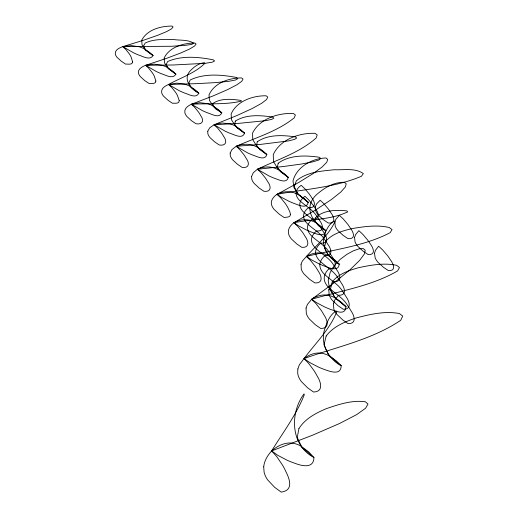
<?xml version="1.0" encoding="UTF-8"?>
<svg xmlns="http://www.w3.org/2000/svg" width="518" height="518" viewBox="0 0 518 518"><rect width="100%" height="100%" fill="white"/><g stroke="black" fill="none" stroke-linecap="round" stroke-linejoin="round"><path stroke-width="0.78" d="M263.714 466.886L264.096 472.105A20.26 13.733 39.7 0 0 267.573 479.797L274.579 487.27L281.203 492.1C293.298 490.481 290.132 480.069 286.014 471.866A71.096 50.492 38.2 0 0 282.556 465.19L276.703 456.526L271.62 450.925C282.945 432.536 296.296 414.95 304.286 394.755L304.014 393.881C289.633 413.092 290.488 445.376 313.947 457.485C313.766 469.004 301.839 466.019 294.464 463.131A64.562 41.33 37.2 0 1 287.335 460.334L277.862 455.374L271.62 450.925C267.631 455.393 264.225 460.78 263.714 466.886M315.248 218.052L315.235 221.523L318.499 225.699L325.757 230.594C324.786 238.138 315.501 233.501 311.182 231.986A48.724 24.482 31.1 0 1 305.808 229.681L298.659 225.906L293.92 222.727C290.345 225.252 287.173 229.675 288.701 234.233A14.97 7.912 31.7 0 0 291.414 238.973L296.73 243.92L301.716 247.319C309.835 248.051 308.709 241.2 304.985 236.208A52.415 28.464 30.5 0 0 302.311 232.032L297.811 226.463L293.92 222.727L316.466 209.44L331.514 199.449L340.714 192.126L345.312 187.017L346.251 183.819L344.347 182.297C333.683 181.98 323.841 188.112 316.161 195.014C303.056 207.653 312.49 222.921 325.757 230.594L321.717 226.813L315.74 222.662A14.705 7.621 31.8 0 0 309.809 220.292C304.448 218.894 298.692 220.027 293.92 222.727C311.661 219.172 331.242 219.755 347.733 211.856L346.795 210.884C336.24 209.758 323.038 209.926 315.248 218.052M251.573 176.521L251.8 179.228A14.232 7.226 29.6 0 0 254.241 183.521L259.207 188.092L263.927 191.284C271.277 192.301 271.477 186.59 267.664 181.585A49.877 25.894 28.5 0 0 265.235 177.791L261.085 172.688L257.452 169.237L253.296 172.721L251.573 176.521M179.254 100.686C179.241 104.202 174.741 102.946 172.481 103.27L168.085 100.324L163.597 96.206A13.526 6.475 26 0 1 161.642 92.469C160.93 88.319 165.307 85.839 168.544 84.479C180.64 77.719 194.897 73.278 204.85 63.351L204.299 62.684C198.517 63.377 193.486 67.178 189.711 71.432C182.854 79.63 191.103 89.51 198.847 93.208C195.972 99.035 188.487 94.069 184.194 92.89A44.276 20.215 26.2 0 1 179.234 90.695L168.544 84.479L176.878 83.133L184.648 84.143A13.293 6.268 26.3 0 1 190.158 86.428L195.435 90.048L198.847 93.208L191.291 87.639L188.733 83.249L190.242 79.947C204.37 73.187 221.341 74.644 236.37 77.441L237.846 78.665L235.606 79.986L228.742 81.313L216.194 82.569L196.672 83.657L168.544 84.479L171.821 87.587L175.414 92.1A47.526 23.064 24.9 0 1 177.415 95.422L179.254 100.686M290.443 214.335C290.559 217.702 286.357 216.977 284.155 217.508L279.325 214.225L274.197 209.492A14.549 7.517 30.6 0 1 271.626 204.999C270.202 200.615 273.543 196.555 277.026 194.328L298.705 182.478L313.241 173.524L322.196 166.925L326.722 162.296L327.732 159.382L325.984 157.977C312.224 158.275 296.516 166.867 292.994 180.931L293.959 187.684L298.782 194.897L308.255 202.344C306.954 209.531 298.057 204.733 293.842 203.354A47.429 23.31 30.2 0 1 288.591 201.088L281.624 197.403L277.026 194.328C281.831 191.88 287.496 190.961 292.754 192.372A14.297 7.252 30.7 0 1 298.549 194.71L304.357 198.724L308.255 202.344L297.766 193.784L294.25 186.609L296.361 180.801C306.837 171.995 321.257 171.082 334.311 169.742C343.81 170.176 355.134 167.709 363.338 173.556L361.415 176.282C334.77 187.535 305.186 189.051 277.026 194.328L280.775 197.908L285.088 203.211A50.952 26.988 29.5 0 1 287.639 207.181L289.853 211.804L290.443 214.335M374.527 253.276L375.155 257.789A14.659 7.356 34.1 0 0 378.146 262.484L383.521 267.333L388.429 270.649C396.633 271.076 393.408 263.727 390.183 259.499A51.178 26.496 33.3 0 0 387.289 255.368L382.582 249.87L378.632 246.199L375.408 250.375L374.527 253.276M230.16 153.114L230.309 155.685A13.992 6.993 28.6 0 0 232.621 159.816L237.451 164.251L242.074 167.372C249.087 168.473 249.967 163.293 246.095 158.21A49.068 25.026 27.5 0 0 243.784 154.552L239.782 149.624L236.247 146.277L231.993 149.527L230.16 153.114M155.886 81.054C155.678 84.505 151.237 83.113 148.97 83.437L144.639 80.53L140.255 76.502A13.423 6.326 25.3 0 1 138.403 72.883C137.872 68.739 142.424 66.563 145.636 65.307L166.44 58.385L180.704 53.017L189.756 48.945L194.606 45.998L196.089 44.062L194.897 43.033C183.501 43 169.47 47.002 164.167 57.971L164.478 62.866L168.149 68.298L175.9 74.158C172.747 79.746 165.482 74.825 161.13 73.634A43.946 19.781 25.5 0 1 156.203 71.445L145.636 65.307L154.086 64.135L161.881 65.229A13.19 6.132 25.6 0 1 167.359 67.515L172.565 71.07L175.9 74.158L168.557 68.797L166.123 64.614L167.677 61.519C181.805 55.335 198.388 56.954 213.196 59.797L214.588 60.962L212.296 62.166L205.413 63.3L173.511 64.983L145.636 65.307L148.834 68.344L152.305 72.74A47.196 22.514 24.1 0 1 154.215 75.965L155.886 81.054M354.558 237.509L355.063 241.9A14.504 7.284 33.3 0 0 357.957 246.497L363.241 251.275L368.097 254.552C376.146 255.121 373.497 248.044 370.169 243.732A50.673 26.204 32.5 0 0 367.366 239.685L362.768 234.291L358.883 230.678L355.523 234.699L354.558 237.509M213.099 103.322L212.93 105.743L215.624 108.897L221.795 112.827C219.211 118.907 211.493 113.921 207.245 112.736A44.665 20.681 26.9 0 1 202.247 110.535L191.433 104.241C188.163 105.717 183.974 108.502 184.855 112.671A13.656 6.63 26.9 0 0 186.927 116.524L191.518 120.733L195.985 123.737C202.35 124.929 204.578 120.804 200.608 115.482A47.934 23.653 25.7 0 0 198.511 112.063L194.787 107.42L191.433 104.241L212.995 95.966L227.661 89.595L236.868 84.803L241.705 81.358L243.039 79.105L241.615 77.933C229.286 77.829 214.219 82.854 209.013 94.936L209.44 100.395L213.442 106.404L221.795 112.827L218.298 109.596L212.937 105.925A13.423 6.417 27.1 0 0 207.394 103.626L199.657 102.7L191.433 104.241C208.035 103.244 225.246 104.999 241.505 101.101L240.922 100.414C231.844 99.119 221.037 97.973 213.099 103.322M207.77 131.183L207.841 133.65A13.805 6.799 27.7 0 0 210.03 137.633L214.743 141.951L219.282 145.008C225.965 146.167 227.525 141.518 223.601 136.318A48.433 24.294 26.6 0 0 221.393 132.789L217.541 128.011L214.096 124.754L209.725 127.791L207.77 131.183M333.391 303.742L333.825 309.026A16.11 8.903 34.8 0 0 336.927 314.426L342.728 319.917L348.09 323.614C357.174 323.776 354.338 315.527 350.744 310.405A56.352 32.226 33.7 0 0 347.714 305.665C342.948 297.3 334.013 293.233 327.661 286.435A15.605 8.443 33.7 0 1 324.689 281.306C322.954 276.515 325.738 271.516 329.39 268.473C337.749 269.036 335.813 261.765 332.219 256.915A52.965 28.859 31.8 0 0 329.422 252.629C324.89 244.93 316.576 241.213 310.625 234.952A14.705 7.608 32 0 1 307.88 230.316C306.287 225.958 309.194 221.574 312.645 219.095C320.331 219.949 319.205 213.571 315.598 208.929A50.039 25.958 30.3 0 0 313.001 205.031L308.657 199.812L304.914 196.296C301.567 198.53 298.601 202.635 300.129 206.805A14.303 7.233 31.3 0 0 302.771 211.221C308.54 217.243 316.582 220.804 320.998 228.205A51.45 27.357 31 0 1 323.692 232.284C327.292 237.03 328.813 243.849 320.791 243.117C317.243 245.869 314.394 250.544 316.051 255.115A15.139 8.01 32.8 0 0 318.907 259.984C325.051 266.505 333.67 270.39 338.312 278.412A54.597 30.484 32.7 0 1 341.226 282.912C344.82 287.885 347.19 295.642 338.474 295.26L334.57 300.291L333.391 303.742M334.855 221.95L335.25 226.224A14.362 7.207 32.5 0 0 338.034 230.724L343.233 235.431L348.038 238.668C355.924 239.374 353.846 232.582 350.421 228.185A50.201 25.913 31.6 0 0 347.701 224.216L343.214 218.92L339.4 215.365L335.904 219.231L334.855 221.95M328.794 289.847L329.189 294.969A15.851 8.67 34.2 0 0 332.232 300.226L337.93 305.601L343.214 309.233C352.11 309.511 349.514 301.508 345.914 296.464A55.458 31.339 33.2 0 0 342.948 291.848C338.241 283.657 329.467 279.681 323.226 273.025A15.372 8.223 33.3 0 1 320.312 268.033C318.615 263.351 321.432 258.514 325.032 255.62C333.223 256.274 331.494 249.229 327.9 244.438A52.195 28.095 31.4 0 0 325.149 240.255C320.681 232.705 312.509 229.066 306.643 222.928A14.504 7.414 31.7 0 1 303.956 218.408C302.395 214.141 305.329 209.9 308.728 207.55C316.258 208.463 315.313 202.298 311.713 197.695A49.372 25.291 30 0 0 309.162 193.887L304.882 188.779L301.198 185.327C297.895 187.451 294.91 191.414 296.406 195.506A14.109 7.051 31 0 0 298.996 199.819C304.681 205.724 312.587 209.214 316.945 216.466A50.738 26.645 30.6 0 1 319.593 220.454C323.193 225.149 324.514 231.74 316.666 230.95C313.163 233.56 310.288 238.086 311.907 242.547A14.918 7.802 32.4 0 0 314.711 247.3C320.759 253.684 329.221 257.485 333.806 265.339A53.762 29.655 32.2 0 1 336.661 269.736C340.255 274.644 342.404 282.155 333.864 281.675L329.972 286.519L328.794 289.847M132.634 61.927C132.239 65.307 127.868 63.798 125.576 64.109L121.309 61.247L117.023 57.31A13.338 6.19 24.5 0 1 115.281 53.794C114.938 49.657 119.639 47.785 122.831 46.614L143.441 40.274L157.621 35.341L166.66 31.579L171.549 28.846L173.096 27.033L172.002 26.068C160.923 26.036 147.254 29.578 141.796 40.087L142.036 44.749L145.558 49.948L153.069 55.594C149.663 60.936 142.592 56.073 138.183 54.863A43.667 19.367 24.9 0 1 133.281 52.681L122.831 46.614L131.397 45.61L139.225 46.782A13.105 5.996 24.9 0 1 144.677 49.061L149.812 52.571L153.069 55.594L145.746 50.214L143.441 46.07L145.208 43.046C153.976 38.746 164.122 39.517 173.614 39.543C180.245 40.546 188.099 39.446 193.842 43.292L191.472 44.451L184.382 45.474L171.503 46.264L122.831 46.614L125.952 49.586L129.306 53.872A46.918 21.989 23.4 0 1 131.119 56.999L132.634 61.927M306.054 308.029L306.319 313.468A16.446 9.363 34.3 0 0 309.369 319.023L315.229 324.663L320.687 328.451C329.94 328.639 327.68 320.318 323.912 314.834A57.589 33.91 33.1 0 0 320.92 309.971L315.928 303.542L311.642 299.287L307.401 304.48L306.054 308.029M297.863 368.952L297.682 373.148L298.09 375.252A17.839 10.865 36.2 0 0 301.346 381.565L307.647 387.859L313.545 392.029C323.731 391.718 321.102 382.258 317.171 376.068A62.503 39.556 34.9 0 0 313.966 370.558L308.618 363.325L304.014 358.592C315.294 343.447 329.629 329.603 336.752 311.855L336.143 310.936C329.487 315.08 326.554 323.245 324.313 330.393C320.467 344.574 328.652 359.091 341.2 365.799C341.012 375.751 330.121 371.535 324.307 369.451A57.401 33.1 34.8 0 1 318 366.873L309.596 362.451L304.014 358.592L299.359 364.782L297.863 368.952M315.41 206.598L315.695 210.761A14.232 7.129 31.8 0 0 318.382 215.171L323.497 219.8L328.25 223.005C335.962 223.821 334.453 217.34 330.937 212.84A49.767 25.609 30.8 0 0 328.302 208.948L323.925 203.749L320.169 200.246L316.543 203.969L315.41 206.598M301.055 264.18L301.275 269.075A15.566 8.476 32.9 0 0 304.15 274.151L309.693 279.377L314.879 282.932C323.485 283.443 321.749 275.932 318.039 270.791A54.494 30.594 31.7 0 0 315.216 266.336L310.496 260.412L306.436 256.468L302.357 261.027L301.055 264.18M324.249 235.722C320.907 247.552 329.157 258.799 339.245 264.174C338.604 272.164 328.839 267.767 324.326 266.058A50.537 26.159 32.1 0 1 318.764 263.701L311.357 259.79L306.436 256.468C316.2 245.299 328.541 235.412 334.932 221.775L334.421 221.031C328.885 223.802 326.126 230.134 324.249 235.722M298.925 428.561L297.254 437.445L301.78 447.17L313.947 457.485L308.663 451.858L300.809 446.017A19.781 13.073 39.3 0 0 292.981 443.246C285.081 441.938 277.415 445.849 271.62 450.925L312.302 435.301L339.62 423.459L356.637 414.627L365.54 408.281L367.994 404.066L365.345 401.754C351.968 399.928 338.72 404.416 326.223 408.696C315.773 413.144 305.167 418.667 298.925 428.561M257.278 141.751L256.578 145.118L259.499 149.378L266.861 154.584C264.905 161.182 256.65 156.222 252.473 154.986A45.726 21.762 28.5 0 1 247.377 152.758L236.247 146.277C255.814 137.587 277.337 131.488 294.211 117.851L295.409 115.009L293.382 113.461C278.185 112.827 259.68 118.622 252.564 133.081L252.732 139.62L257.187 146.84L266.861 154.584L263.189 151.185L257.634 147.365A13.753 6.753 28.9 0 0 251.994 145.059C246.801 143.603 241.2 144.237 236.247 146.277L260.651 144.386L288.63 140.89L294.658 139.355L296.672 138.021L295.461 136.933C282.925 135.03 268.123 134.272 257.278 141.751M278.185 163.248L277.395 167.023L280.471 171.73L288.299 177.402C286.668 184.272 278.114 179.377 273.931 178.082A46.465 22.449 29.3 0 1 268.777 175.842L257.452 169.237C277.285 159.673 299.352 152.816 316.116 138.021L317.217 134.965L315.054 133.327C299.242 132.712 280.147 139.4 273.251 154.649L273.517 161.616L278.218 169.263L288.299 177.402L284.524 173.899L278.852 169.988A13.992 6.974 29.8 0 0 273.148 167.67C267.935 166.239 262.322 167.003 257.452 169.237L283.223 166.531L301.081 164.096L312.529 161.933L318.751 160.049L320.726 158.482L319.308 157.258C305.749 155.245 289.659 154.791 278.185 163.248M345.603 308.229C344.528 315.656 334.693 310.567 330.458 309.375A53.212 28.749 33.3 0 1 324.618 306.928L316.822 302.823L311.642 299.287L334.9 282.161L350.33 269.464L359.712 260.295L364.348 254.034L365.248 250.239L363.248 248.582L359.065 248.834L353.399 250.796L346.93 254.306L340.378 259.201L334.511 265.339L330.16 272.52L328.211 280.536L329.603 289.135L335.256 298.005L346.063 306.798L345.603 308.229M235.373 121.057L234.641 124.197L237.438 128.224L244.554 133.204C242.282 139.536 234.304 134.55 230.102 133.346A45.137 21.186 27.7 0 1 225.058 131.132L214.096 124.754L236.732 115.624L252.039 108.612L261.577 103.354L266.511 99.573L267.774 97.099L266.148 95.791C252.888 95.552 236.745 101.049 231.132 113.992L231.527 119.865L235.729 126.314L244.554 133.204L240.974 129.888L235.522 126.146A13.572 6.572 28 0 0 229.934 123.847L222.216 123.012L214.096 124.754L238.112 123.42L265.766 120.662L271.782 119.347L273.834 118.149L272.721 117.126C260.496 115.197 246.212 114.2 235.373 121.057M332.239 281.811L330.529 288.979L334.68 297.345L346.063 306.798L341.621 302.506L335.081 297.882A16.129 8.987 34.3 0 0 328.652 295.402C322.74 294.017 316.524 295.862 311.642 299.287C340.43 290.753 371.328 286.182 397.591 270.927L399.488 267.534L396.62 265.32C383.993 262.645 370.979 265.067 358.547 267.696C348.925 270.461 338.778 273.75 332.239 281.811M326.152 336.027L324.003 344.8L328.49 354.785L341.2 365.799L336.435 361.02L329.403 355.957A17.47 10.399 36.1 0 0 322.468 353.367C315.889 351.987 309.168 354.552 304.014 358.592C336.473 346.918 371.775 339.827 400.731 320.279L402.739 316.103L399.43 313.545C385.003 310.794 370.299 314.284 356.339 317.89C345.118 321.646 333.508 326.288 326.152 336.027M326.139 240.864L324.378 247.403L328.302 255.186L339.245 264.174L335.036 260.185L328.826 255.84A15.281 8.159 32.9 0 0 322.701 253.431C317.145 252.039 311.221 253.457 306.436 256.468C334.434 249.378 364.251 246.154 390.164 232.692L392.022 229.616L389.212 227.486C376.942 224.676 364.199 226.528 351.962 228.619C342.663 230.899 332.789 233.501 326.139 240.864"/></g></svg>
